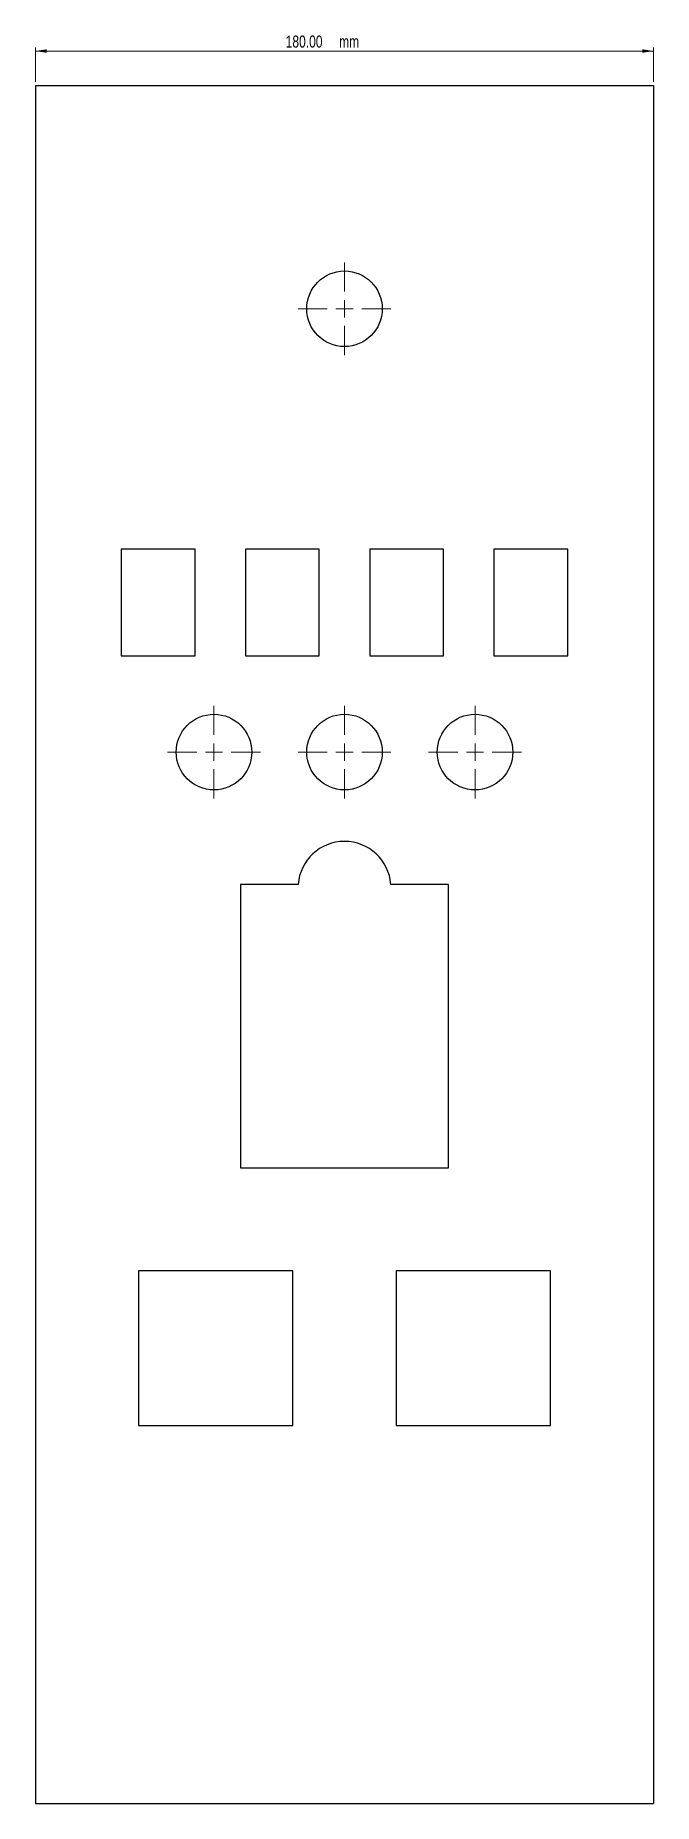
# Model space of a CAD drawing. Header units: millimetres. Extents: x 417 to 597, y 207 to 721.
import ezdxf

# ---------------------------------------------------------------- set-up
doc = ezdxf.new("R2010")
doc.units = ezdxf.units.MM
doc.styles.add('SLDTEXTSTYLE0', font='TXT', dxfattribs={"width": 0.75})
doc.dimstyles.new('SLDDIMSTYLE0', dxfattribs={"dimtxt": 3.5, "dimasz": 3.302, "dimexe": 0, "dimexo": 0.0625, "dimgap": 0.875, "dimtad": 1, "dimrnd": 1e-09, "dimzin": 4, "dimdsep": 46, "dimtxsty": 'SLDTEXTSTYLE0', "dimsah": 1, "dimcen": 0.09, "dimadec": 0, "dimazin": 1, "dimtfac": 1, "dimtofl": 0, "dimtmove": 0, "dimatfit": 3, "dimfxl": 1, "dimfrac": 2, "dimtolj": 1, "dimtzin": 12, "dimarcsym": 0})

# ---------------------------------------------------------------- blocks, each defined once
blk = doc.blocks.new('_D')
at = {"color": 7, "linetype": 'Continuous', "lineweight": 0}
for p, q in [((417.11, 707.76), (417.11, 717.76)), ((417.11, 716.76), (597.11, 716.76)), ((597.11, 707.76), (597.11, 717.76))]:
    blk.add_line(p, q, dxfattribs=at)
at = {"color": 7, "linetype": 'Continuous', "lineweight": 18}
for points in [[(417.11, 716.76), (420.41, 716.26), (420.41, 717.27)], [(597.11, 716.76), (593.81, 717.27), (593.81, 716.26)]]:
    blk.add_solid(points, dxfattribs=at)
at = {"color": 7, "linetype": 'Continuous', "lineweight": 18, "char_height": 3.5, "attachment_point": 1, "style": 'SLDTEXTSTYLE0'}
for s, insert in [('180.00', (489.98, 721.28)), ('mm', (505.52, 721.28))]:
    blk.add_mtext(s, dxfattribs=dict(at, insert=insert))
blk = doc.blocks.new('SW_CENTERMARKSYMBOL_0')
at = {"color": 0, "linetype": 'Continuous', "lineweight": 18}
for p, q in [((0, 5), (0, 13.5)), ((-5, 0), (-13.5, 0)), ((0, 0), (-2.5, 0)), ((0, 0), (0, 2.5)), ((0, 0), (0, -2.5)), ((0, 0), (2.5, 0)), ((5, 0), (13.5, 0)), ((0, -5), (0, -13.5))]:
    blk.add_line(p, q, dxfattribs=at)
blk = doc.blocks.new('SW_CENTERMARKSYMBOL_1')
at = {"color": 0, "linetype": 'Continuous', "lineweight": 18}
for p, q in [((0, 5), (0, 13.5)), ((-5, 0), (-13.5, 0)), ((0, 0), (-2.5, 0)), ((0, 0), (0, 2.5)), ((0, 0), (0, -2.5)), ((0, 0), (2.5, 0)), ((5, 0), (13.5, 0)), ((0, -5), (0, -13.5))]:
    blk.add_line(p, q, dxfattribs=at)
blk = doc.blocks.new('SW_CENTERMARKSYMBOL_2')
at = {"color": 0, "linetype": 'Continuous', "lineweight": 18}
for p, q in [((0, 5), (0, 13.5)), ((-5, 0), (-13.5, 0)), ((0, 0), (-2.5, 0)), ((0, 0), (0, 2.5)), ((0, 0), (0, -2.5)), ((0, 0), (2.5, 0)), ((5, 0), (13.5, 0)), ((0, -5), (0, -13.5))]:
    blk.add_line(p, q, dxfattribs=at)
blk = doc.blocks.new('SW_CENTERMARKSYMBOL_3')
at = {"color": 0, "linetype": 'Continuous', "lineweight": 18}
for p, q in [((0, 5), (0, 13.5)), ((-5, 0), (-13.5, 0)), ((0, 0), (-2.5, 0)), ((0, 0), (0, 2.5)), ((0, 0), (0, -2.5)), ((0, 0), (2.5, 0)), ((5, 0), (13.5, 0)), ((0, -5), (0, -13.5))]:
    blk.add_line(p, q, dxfattribs=at)

msp = doc.modelspace()

# ---------------------------------------------------------------- linework, layer by layer
at = {"color": 7, "linetype": 'Continuous', "lineweight": 25}
for p, q in [((417.11, 706.765), (417.11, 206.765)), ((417.11, 706.765), (597.11, 706.765)), ((597.11, 706.765), (597.11, 206.765)), ((442.11, 571.765), (442.11, 540.765)), ((463.61, 571.765), (442.11, 571.765)), ((463.61, 540.765), (463.61, 571.765)), ((478.276, 571.765), (478.276, 540.765)), ((499.776, 571.765), (478.276, 571.765)), ((499.776, 540.765), (499.776, 571.765)), ((514.443, 571.765), (514.443, 540.765)), ((535.943, 571.765), (514.443, 571.765)), ((535.943, 540.765), (535.943, 571.765)), ((572.11, 571.765), (550.61, 571.765)), ((550.61, 571.765), (550.61, 540.765)), ((572.11, 540.765), (572.11, 571.765)), ((442.11, 540.765), (463.61, 540.765)), ((478.276, 540.765), (499.776, 540.765)), ((514.443, 540.765), (535.943, 540.765)), ((550.61, 540.765), (572.11, 540.765)), ((493.61, 474.265), (476.86, 474.265)), ((476.86, 474.265), (476.86, 391.765)), ((537.36, 474.265), (520.61, 474.265)), ((537.36, 391.765), (537.36, 474.265)), ((476.86, 391.765), (537.36, 391.765)), ((447.11, 361.765), (447.11, 316.765)), ((492.11, 361.765), (447.11, 361.765)), ((492.11, 316.765), (492.11, 361.765)), ((522.11, 361.765), (522.11, 316.765)), ((567.11, 361.765), (522.11, 361.765)), ((567.11, 316.765), (567.11, 361.765)), ((447.11, 316.765), (492.11, 316.765)), ((522.11, 316.765), (567.11, 316.765)), ((417.11, 206.765), (597.11, 206.765))]:
    msp.add_line(p, q, dxfattribs=at)
for centre in [(507.11, 641.765), (469.11, 512.765), (507.11, 512.765), (545.11, 512.765)]:
    msp.add_circle(centre, 11, dxfattribs=at)
msp.add_arc((507.11, 473.225), 13.54, 4.4052, 175.5948, dxfattribs=at)

# ---------------------------------------------------------------- block references
at = {"color": 7, "linetype": 'Continuous', "lineweight": 18}
for name, p in [('SW_CENTERMARKSYMBOL_1', (507.11, 641.765)), ('SW_CENTERMARKSYMBOL_3', (469.11, 512.765)), ('SW_CENTERMARKSYMBOL_0', (507.11, 512.765)), ('SW_CENTERMARKSYMBOL_2', (545.11, 512.765))]:
    msp.add_blockref(name, p, dxfattribs=at)

# ---------------------------------------------------------------- dimensions: what is measured, and where the dimension line sits
dim = msp.add_linear_dim(base=(597.11, 716.765), p1=(417.11, 706.765), p2=(597.11, 706.765), text='<> mm', dimstyle='SLDDIMSTYLE0', dxfattribs=at)
dim.commit()
dim.dimension.update_dxf_attribs({"geometry": '_D', "text_midpoint": (502.118, 716.765), "dimtype": 160})

doc.saveas('drawing.dxf')
